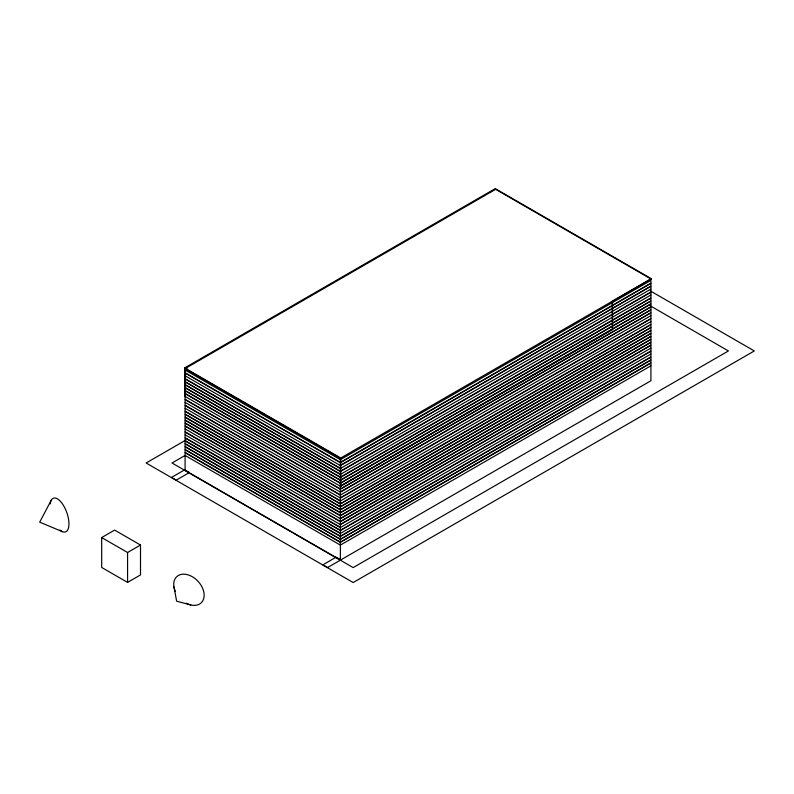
<?xml version="1.0" encoding="UTF-8"?>
<svg xmlns="http://www.w3.org/2000/svg" width="794" height="794" viewBox="0 0 794 794"><rect width="100%" height="100%" fill="white"/><g stroke="black" fill="none" stroke-linecap="round" stroke-linejoin="round"><path stroke-width="1.19" d="M101.682 537.568L101.682 567.452L127.566 582.389L140.508 574.916L140.508 545.041L114.624 530.094L101.682 537.568L127.566 552.505L140.508 545.041M127.566 582.389L127.566 552.505M51.273 500.2L39.7 522.144L62.478 531.692M185.091 396.623L184.684 367.91L495.238 188.615L651.328 278.724L612.105 301.373L612.511 329.619L612.511 301.601M612.511 329.619L340.368 486.275L650.921 306.941L650.921 309.739L340.368 489.035L185.091 399.382L185.091 368.605L495.645 189.309L651.328 279.19M187.235 368.793L185.091 370.024L340.368 459.676L650.921 280.381L650.921 283.18L340.368 462.475L185.091 372.833M185.816 440.094L146.136 463.001L353.171 582.538L754.3 350.948L650.246 290.872M184.873 455.577L172.01 463.001L353.171 567.591L728.416 350.948L650.167 305.769M185.091 368.605L340.368 458.257L651.328 278.724M340.368 465.423L650.921 286.128L650.921 283.329L340.368 462.624L185.091 372.982M340.368 486.087L650.921 306.792L650.921 303.983L340.368 483.278L185.091 393.635M340.368 489.183L650.921 309.888L650.921 312.687L340.368 491.982L340.368 489.183L185.091 399.541L185.091 402.34L340.368 492.131L340.368 494.94L185.091 405.287L185.091 402.489M340.368 492.131L650.921 312.836L650.921 315.645L340.368 495.089L340.368 497.888L650.921 318.593L650.921 315.794M185.091 408.394L185.091 411.193L340.368 500.835L340.368 498.037L650.921 318.741L650.921 321.54L340.368 500.984L340.368 503.793L185.091 414.14L185.091 411.342L340.368 500.984M340.368 503.793L650.921 324.498L650.921 321.689M340.368 503.942L650.921 324.647L650.921 327.446L340.368 506.741L185.091 417.088L185.091 414.289L340.368 503.942L340.368 506.741M340.368 506.89L650.921 327.594L650.921 330.393L340.368 509.688L185.091 420.046L185.091 417.237L340.368 506.89L340.368 509.688M340.368 509.837L650.921 330.542L650.921 333.351L340.368 512.646L185.091 422.994L185.091 420.195L340.368 509.837L340.368 512.646M340.368 512.795L650.921 333.5L650.921 336.299L340.368 515.594L185.091 425.941L185.091 423.142L340.368 512.795L340.368 515.594M340.368 515.743L650.921 336.448L650.921 339.246L340.368 518.542L340.368 515.743L185.091 426.09L185.091 428.899L340.368 518.69L340.368 521.499L185.091 431.847L185.091 429.048M340.368 518.69L650.921 339.395L650.921 342.194L340.368 521.499M340.368 521.648L650.921 342.353L650.921 345.152L340.368 524.447L340.368 521.648L185.091 431.996L185.091 434.794L340.368 524.596L340.368 527.395L185.091 437.752L185.091 434.943M340.368 524.596L650.921 345.301L650.921 348.1L340.368 527.544L340.368 530.352L185.091 440.7L185.091 437.901L340.368 527.544M340.368 530.352L650.921 351.047L650.921 348.248M340.368 530.501L340.368 533.3L185.091 443.648L185.091 440.849L340.368 530.501L650.921 351.206L650.921 354.005L340.368 533.449L340.368 536.248L185.091 446.605L185.091 443.796L340.368 533.449M340.368 536.248L650.921 356.953L650.921 354.154M340.368 536.397L650.921 357.102L650.921 359.9L340.368 539.205L185.091 449.553L185.091 446.754L340.368 536.397L340.368 539.205M340.368 539.354L650.921 360.059L650.921 362.858L340.368 542.153L185.091 452.501L185.091 449.702L340.368 539.354L340.368 542.153M340.368 542.302L340.368 560.048L185.091 470.395L185.091 452.649L340.368 542.302L650.921 363.007L650.921 380.753L327.604 567.531L322.89 564.812L336.061 557.209L340.775 559.929M650.921 365.806L340.368 545.101L185.091 455.458M190.788 604.959L176.645 601.207L173.946 586.885M184.684 367.91L340.775 458.019L340.775 486.504M185.091 375.78L340.368 465.572L650.921 286.277L650.921 289.085L340.368 468.529L185.091 378.877M185.091 378.728L340.368 468.381M185.091 381.686L340.368 471.328L650.921 292.033L650.921 289.234M185.091 381.835L340.368 471.477L650.921 292.182L650.921 294.981L340.368 474.425L185.091 384.782M185.091 384.633L340.368 474.276M185.091 387.581L340.368 477.234L650.921 297.939L650.921 295.13M185.091 387.73L340.368 477.383L650.921 298.087L650.921 300.886L340.368 480.181L185.091 390.529M185.091 390.688L340.368 480.33L650.921 301.035L650.921 303.834L340.368 483.129L185.091 393.487M185.091 396.434L340.368 486.236M340.368 495.089L185.091 405.436L185.091 408.235L340.368 498.037M340.368 458.257L340.368 489.035M50.191 503.902A17.915 7.722 70.3 0 1 60.443 501.361A17.915 7.722 70.3 0 1 68.949 524.239A17.915 7.722 70.3 0 1 59.917 530.045M175.285 591.322A17.915 12.426 47.1 0 1 185.3 574.27A17.915 12.426 47.1 0 1 204.157 594.825A17.915 12.426 47.1 0 1 186.124 603.142M184.684 469.82L171.514 477.422L176.228 480.142L189.399 472.539L184.684 469.82"/></g></svg>
